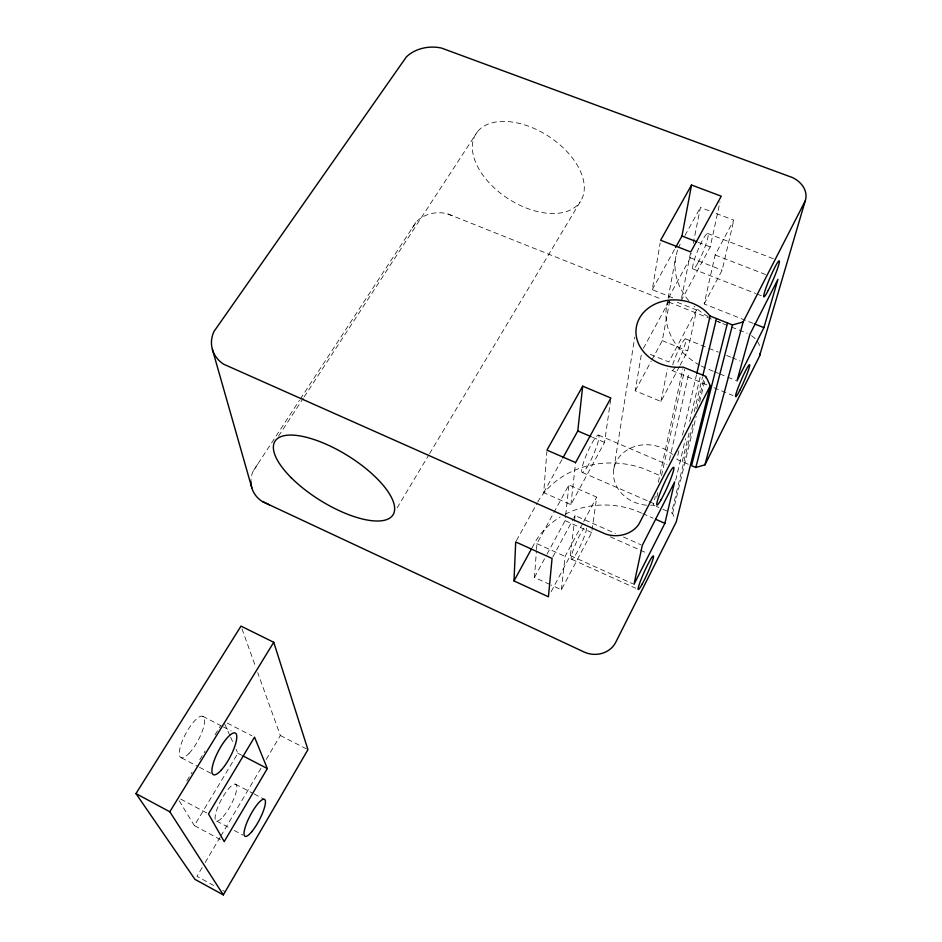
<?xml version="1.0" encoding="UTF-8"?>
<svg xmlns="http://www.w3.org/2000/svg" width="942" height="942" viewBox="0 0 942 942"><rect width="100%" height="100%" fill="white"/><g stroke="black" fill="none" stroke-linecap="round" stroke-linejoin="round"><path stroke-width="0.71" stroke-dasharray="4.71 3.53" d="M549.857 584.464L534.479 577.422L536.398 550.999M536.504 549.527L536.928 543.664L568.921 484.942L596.722 497.14L591.67 532.489L561.385 589.751L551.129 585.053M610.687 399.443L604.54 442.422L570.887 504.665L543.722 492.642L546.855 451.583M547.008 554.202L565.118 520.655L565.577 516.369M565.73 514.944L568.921 484.942M561.385 589.751L565.106 556.404L582.98 522.904M570.887 504.665L575.597 462.557M551.176 591.647L570.346 555.592L574.255 522.704M574.42 521.267L575.103 515.545L615.42 533.443M613.795 469.14L634.731 337.295M679.441 366.509L660.943 401.492L635.226 390.765L641.702 352.367M672.765 297.825L652.276 289.665L660.142 243.06M666.818 305.29L667.89 299.544M668.149 298.108L675.909 256.401M651.876 359.926L662.273 340.651L669.762 300.828M660.943 401.492L667.419 369.017M681.525 298.273L690.757 251.95M668.891 298.072A69.743 56.555 10.1 0 1 672.117 291.219L690.368 257.778L691.228 253.469M693.241 243.413L700.436 207.475L711.116 211.538M650.592 505.218L653.395 505.124L655.267 496.505M658.364 482.127L682.891 368.558M680.124 365.213L687.66 350.966L696.562 309.965L675.343 301.511M680.96 301.087L710.233 246.957L720.018 201.847M656.833 497.188L658.399 490.005M661.531 475.639L684.728 369.311M753.058 323.341L704.18 303.948L715.119 254.964L733.818 220.157L712.458 212.044M669.421 460.155L688.991 372.62M678.852 450.806L676.851 459.402L688.896 464.536M682.514 435.027L696.491 374.822M704.18 303.948L722.149 270.166L733.818 220.157M675.72 480.149L685.541 438.678M689.603 421.51L700.094 377.177M682.232 461.698L689.426 431.636M694.219 411.607L702.438 377.247M692.876 424.453L671.505 513.025L672.588 513.496L674.684 518.3M696.668 408.734L704.251 377.306M672.588 513.496L696.162 416.388M699.623 402.104L705.864 376.4M583.663 521.609L596.722 497.14M696.562 309.965L668.82 361.952L648.661 353.697M552.73 557.169L573.066 519.336M573.737 518.065L575.103 515.545M534.479 577.422L546.313 555.486M635.226 390.765L651.181 361.21M532.053 547.832L536.222 540.19A82.449 74.124 11.4 0 1 560.125 517.064M643.351 348.375L670.033 299.403M516.428 540.661L536.987 503.428M537.694 502.145L539.118 499.578A86.935 77.15 10.4 0 1 644.375 468.892L660.177 475.686M684.94 235.535L700.436 207.475M543.722 492.642L562.162 459.225M652.276 289.665L674.884 248.806M412.302 227.893L416.388 221.829A27.742 22.302 -2.8 0 1 446.897 213.657L454.468 216.589M202.177 867.535L196.972 876.331L213.716 885.492M205.156 862.507L220.051 837.356M220.793 836.096L260.993 768.213M266.209 759.405L280.351 735.525L257.719 672.612M397.159 507.832L428.81 454.927M429.564 453.667L580.284 201.694A62.231 37.185 33 0 0 520.361 123.661A62.231 37.185 33 0 0 484.306 177.037A62.231 37.185 33 0 0 580.284 201.694M220.463 839.628L194.335 825.581L237.879 753.27L236.065 749.255M186.822 780.871L192.156 772.157M199.786 759.711L205.12 750.998M215.035 734.819L220.369 726.105M253.539 470.517L299.509 400.268M300.321 399.031L415.763 222.606M278.514 436.17L303.383 398.113M304.184 396.888L477.488 131.692M257.613 464.288L252.974 471.589A30.368 26.4 -13.3 0 0 250.961 479.666M707.418 233.392L773.912 258.932M698.116 242.271L710.233 246.957M715.119 254.964L765.658 274.546M690.368 257.778L722.149 270.166M692.782 268.882L755.555 293.445M756.921 293.986L762.372 296.118M447.945 213.987L661.861 299.309M668.679 302.029L713.706 319.997M715.072 320.539L730.074 326.521M731.439 327.062L747.253 333.256M685.729 338.955L707.489 347.751M708.855 348.305L718.369 352.155M726.529 355.452L730.615 357.1M731.969 357.642L740.129 360.951M662.273 340.651L687.66 350.966M713.224 371.219L709.267 369.605A69.743 56.555 10.1 0 1 706.794 368.593M714.542 371.76L718.499 373.373M719.818 373.915L726.412 376.6M727.73 377.141L735.643 380.368M671.987 370.489L707.195 384.948M713.954 387.727L732.911 395.522M598.476 435.086L666.96 464.382M592.494 437.253L604.54 442.422M582.309 472.437L647.755 500.944M649.085 501.521L654.431 503.852M653.395 505.124L654.949 505.807M656.244 506.372L658.835 507.502M662.885 509.269L668.278 511.612M641.408 513.037L636.191 510.752A82.449 74.124 11.4 0 0 564.729 514.473M642.715 513.602L653.147 518.182M623.486 537.022L640.949 544.782M610.334 536.846L647.861 553.543M565.118 520.655L591.67 532.489M570.346 555.592L632.683 583.734M536.928 543.664L565.106 556.404M571.782 559.324L635.803 588.267M280.351 735.525L307.94 749.632M227.316 723.126L251.95 735.796M202.718 716.285L222.135 726.294M223.431 726.953L231.202 730.957M237.879 753.27L241.717 755.272M235.382 784.133L252.88 793.317M254.128 793.976L264.137 799.228M181.382 757.804L198.22 766.658M199.516 767.33L211.185 773.464M180.699 799.075L208.488 813.9M216.684 821.071L229.189 827.747M234.193 830.42L242.954 835.095M222.736 890.426L225.315 891.827M179.18 800.771L194.335 825.581M224.62 723.809L230.048 735.867M230.649 737.197L233.051 742.555M241.976 628.844L255.753 667.136M646.471 505.206A34.854 30.156 10.2 0 1 616.362 461.45A34.854 30.156 10.2 0 1 672.553 454.586M705.558 368.051A69.743 56.555 10.1 0 1 700.789 365.72M699.623 365.096A69.743 56.555 10.1 0 1 667.372 302.853M720.748 322.682A73.229 58.286 9.5 0 1 718.134 321.634M708.184 316.689A73.229 58.286 9.5 0 1 694.195 306.338M688.72 300.604A73.229 58.286 9.5 0 1 677.616 250.183M678.534 247.758A73.229 58.286 9.5 0 1 680.159 244.214M672.729 364.79A17.227 2.237 -66.8 0 1 681.89 343.383A17.227 2.237 -66.8 0 1 685.47 342.688A17.227 2.237 -66.8 0 1 676.933 363.977M675.237 366.968A17.227 2.237 -66.8 0 1 671.752 369.57M586.689 528.226A18.181 2.579 -65.8 0 1 576.539 553.225A18.181 2.579 -65.8 0 1 572.065 553.578A18.181 2.579 -65.8 0 1 583.769 528.45M751.539 335.693A22.031 18.039 10.9 0 1 755.719 339.297M757.38 341.393A22.031 18.039 10.9 0 1 759.652 345.985M697.928 262.877A19.335 2.732 -67.5 0 0 708.09 233.651A19.335 2.732 -67.5 0 0 695.231 257.166A19.335 2.732 -67.5 0 0 697.928 262.877M586.795 467.609A20.359 3.215 -66.3 0 0 598.994 435.969A20.359 3.215 -66.3 0 0 585.265 457.671A20.359 3.215 -66.3 0 0 586.795 467.609M189.083 753.364A23.385 7.053 -61.8 0 0 204.084 717.604A23.385 7.053 -61.8 0 0 182.689 740.059A23.385 7.053 -61.8 0 0 189.083 753.364M223.195 816.526A20.771 5.464 -61.9 0 0 236.477 785.086A20.771 5.464 -61.9 0 0 218.214 806.14A20.771 5.464 -61.9 0 0 223.195 816.526"/><path stroke-width="1.41" d="M513.991 580.92L515.71 541.944L552.059 558.429L548.432 596.792L513.991 580.92L531.359 549.104M562.869 457.942L577.776 430.953L582.709 386.161L610.887 398.007L575.597 462.557L546.961 450.123L582.709 386.161M675.591 247.522L681.949 236.03L691.546 185.021L721.242 196.207L690.757 251.95L660.613 240.234L691.546 185.021M696.833 373.385L710.138 316.041L706.1 311.649A40.871 33.594 8.1 0 0 639.241 318.655A40.871 33.594 8.1 0 0 676.615 367.333L683.209 367.121L705.864 376.4L710.292 385.796L676.25 521.892L615.962 641.867A24.033 21.996 12.9 0 1 583.498 651.734L262.606 501.662M664.887 523.328L674.649 481.915L642.291 545.383L634.001 584.334L664.887 523.328L655.75 519.325M702.779 375.823L716.485 318.573M727.483 322.953L691.569 465.678L695.832 467.491L704.934 464.818L758.71 357.83A22.031 18.039 10.9 0 0 760.253 353.238M695.832 467.491L732.499 324.955L743.144 321.952L805.222 200.929A25.669 19.806 9.1 0 0 792.481 177.567L441.468 48.054A32.028 24.103 -3 0 0 406.273 57.038L214.022 331.419A35.56 29.355 -11.9 0 0 223.572 364.177L605.694 534.114A28.425 24.987 9.4 0 0 638.806 524.329L710.292 385.796M704.934 464.818L743.144 321.952M763.915 327.639L777.951 279.315L749.914 334.316L736.962 380.909L763.915 327.639L754.412 323.871M759.664 355.593L805.222 200.929M267.328 768.554L224.196 841.63L208.488 813.9L254.54 737.127L267.328 768.554L243.001 755.931M223.336 894.9L169.807 811.769L273.745 642.291L240.999 626.112L135.966 793.6L194.97 879.369L223.336 894.9L307.94 749.632L273.745 642.291M681.949 236.03L696.762 241.753M269.53 504.9L261.535 501.038A30.368 26.4 -13.3 0 1 251.208 485.118M710.138 316.041L732.499 324.955M577.776 430.953L591.152 436.688M135.966 793.6L169.807 811.769M212.397 349.435L251.808 487.779M251.031 483.764A30.368 26.4 -13.3 0 1 250.902 481.032M291.361 477.853A69.52 26.235 31.9 0 0 392.637 515.392A69.52 26.235 31.9 0 0 318.043 440.938A69.52 26.235 31.9 0 0 291.361 477.853M739.953 390.012A17.415 1.519 -66.5 0 0 749.655 364.79A17.415 1.519 -66.5 0 0 738.269 387.292A17.415 1.519 -66.5 0 0 739.953 390.012M768.26 290.301A19.582 1.849 -66.9 0 0 779.399 261.04A19.582 1.849 -66.9 0 0 767.024 285.096A19.582 1.849 -66.9 0 0 768.26 290.301M642.114 584.181A18.393 1.743 -65.8 0 0 653.536 556.357A18.393 1.743 -65.8 0 0 641.82 577.587A18.393 1.743 -65.8 0 0 642.114 584.181M661.001 499.849A20.63 2.178 -66.1 0 0 673.942 468.033A20.63 2.178 -66.1 0 0 661.131 490.499A20.63 2.178 -66.1 0 0 661.001 499.849M251.726 831.727A20.889 5.087 -62.2 0 0 265.138 800.135A20.889 5.087 -62.2 0 0 247.299 821.589A20.889 5.087 -62.2 0 0 251.726 831.727M221.182 770.179A23.526 6.57 -62.1 0 0 236.336 734.23A23.526 6.57 -62.1 0 0 215.494 757.18A23.526 6.57 -62.1 0 0 221.182 770.179"/></g></svg>
